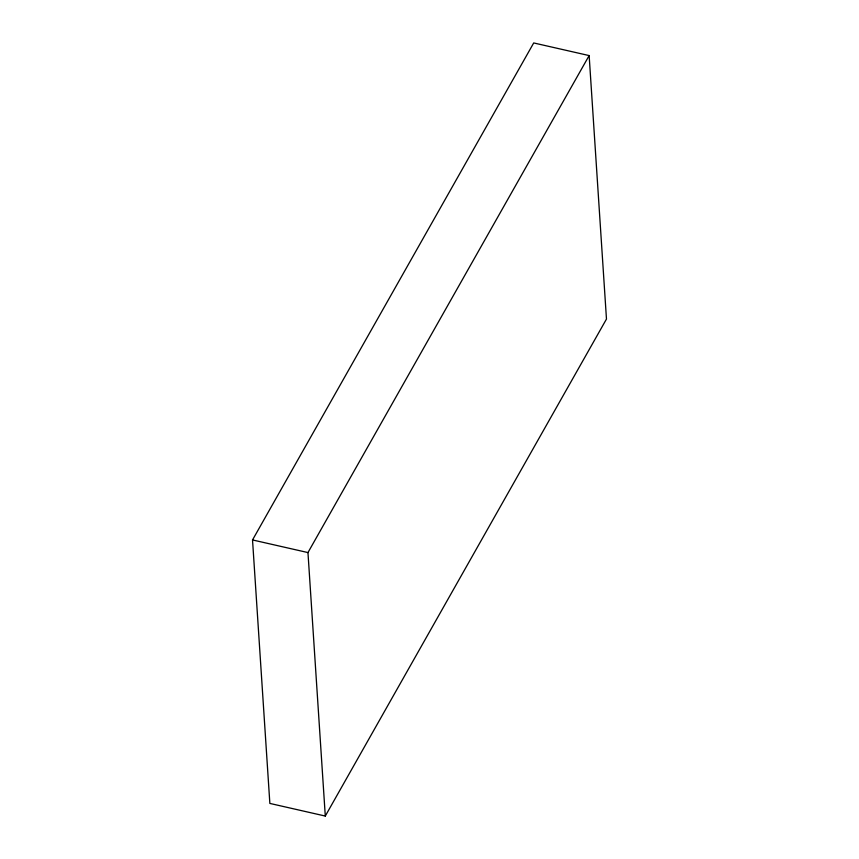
<?xml version="1.0" encoding="UTF-8"?>
<svg xmlns="http://www.w3.org/2000/svg" width="859" height="859" viewBox="0 0 859 859"><rect width="100%" height="100%" fill="white"/><g stroke="black" fill="none" stroke-linecap="round" stroke-linejoin="round"><path stroke-width="1.29" d="M252.525 539.946L533.707 42.95L589.145 55.577L606.475 319.054L325.293 816.05L269.855 803.423L252.525 539.946L307.962 552.573L589.145 55.577M307.962 552.573L325.293 816.05"/></g></svg>
